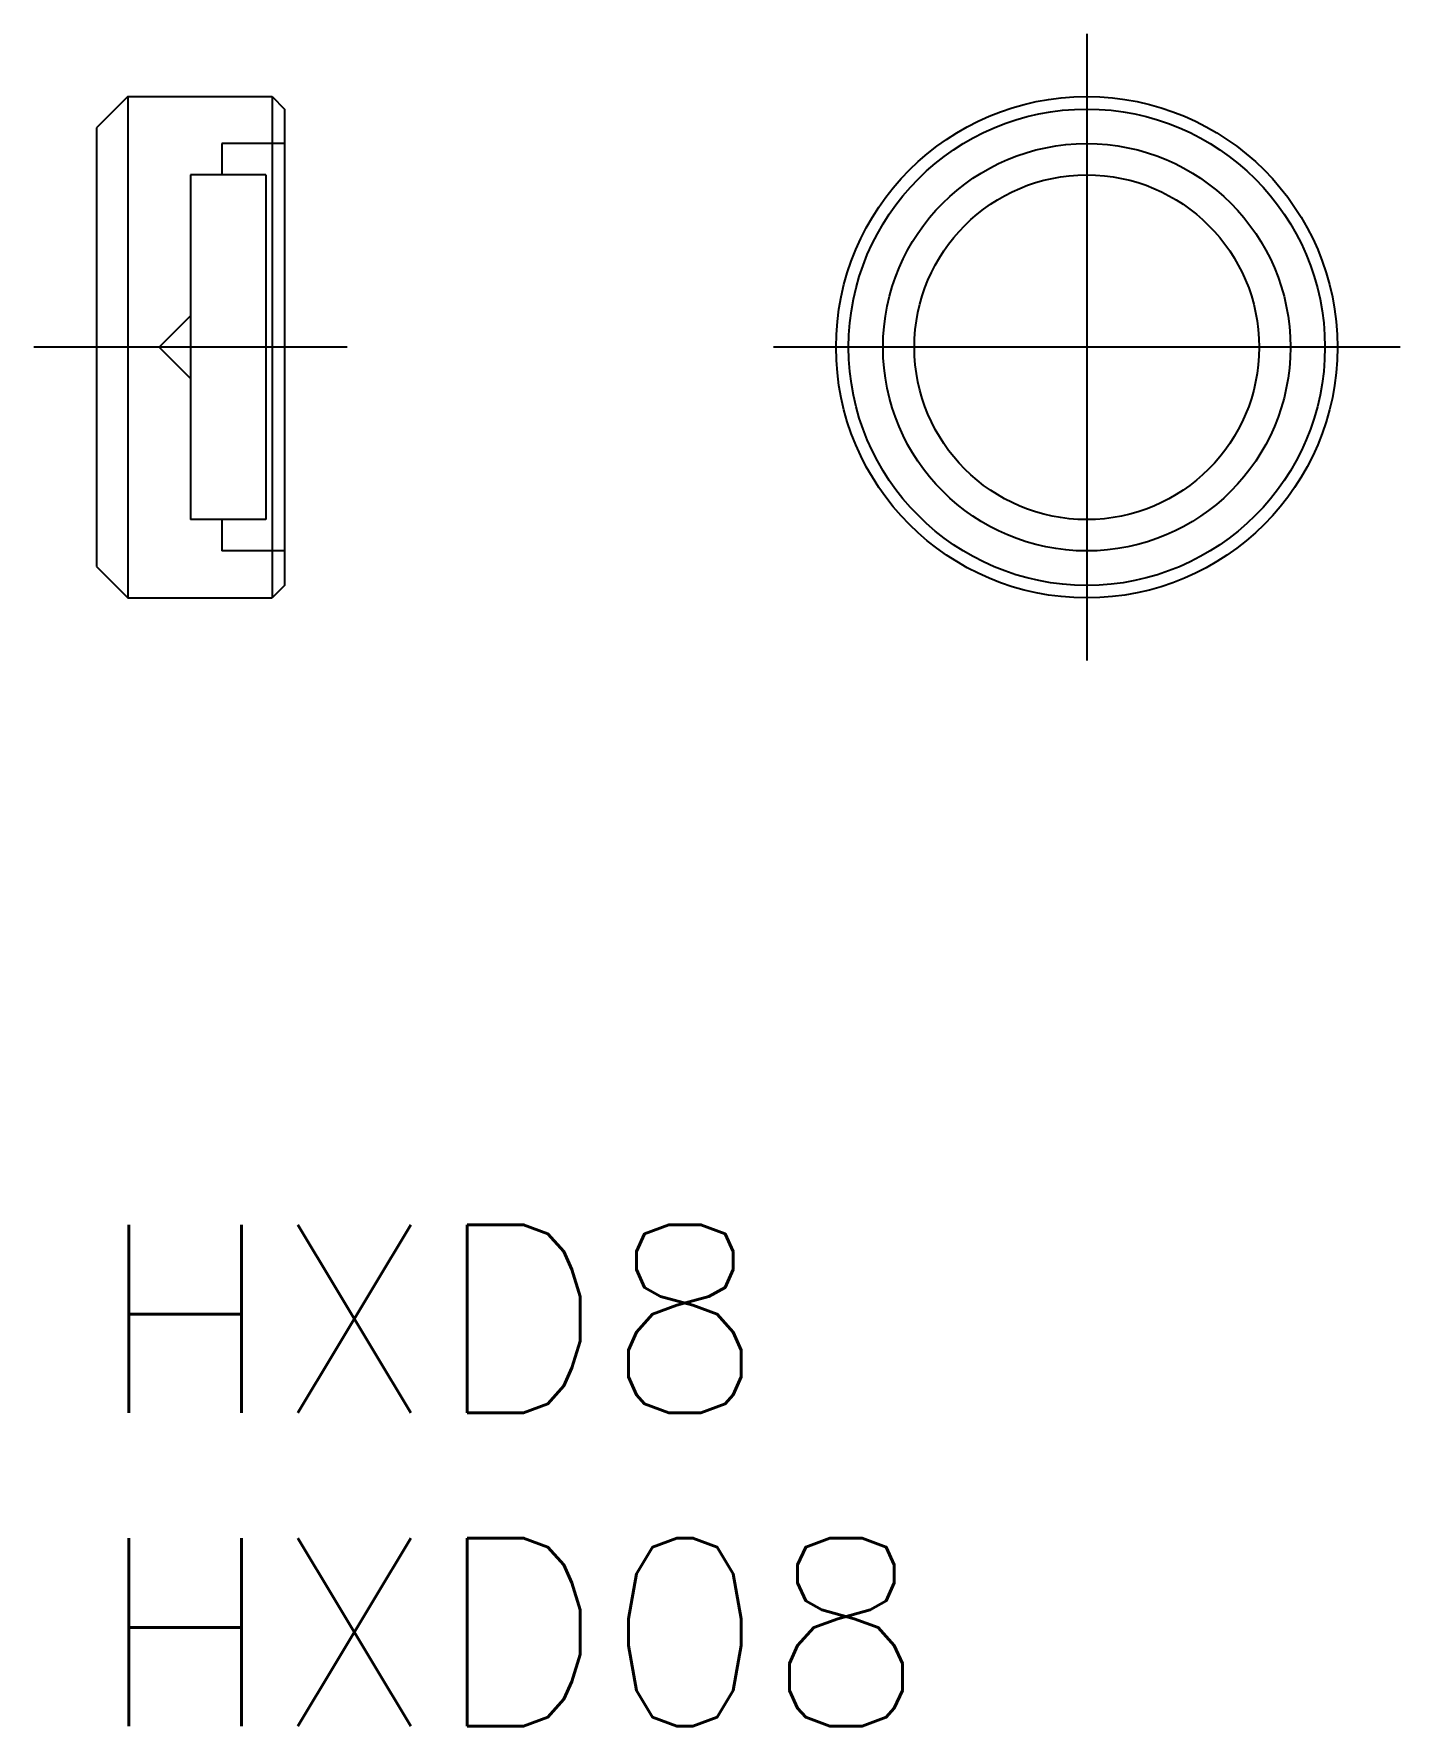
# Model space of a CAD drawing. Extents: x -1 to 20.8, y -8 to 19.
import ezdxf

# ---------------------------------------------------------------- set-up
doc = ezdxf.new("R2010")
doc.units = 0
doc.header["$LTSCALE"] = 0.5
doc.linetypes.add('CENTER', pattern=[50.8, 31.75, -6.35, 6.35, -6.35])
doc.linetypes.add('DASHED', pattern=[19.05, 12.7, -6.35])
for name, color, linetype in [('MSM_CENTER', 1, 'CENTER'), ('MSM_CONTINUOUS', 7, 'CONTINUOUS'), ('MSM_DASHED', 4, 'DASHED'), ('MSM_PART_NUMBER', 7, 'CONTINUOUS')]:
    doc.layers.add(name, color=color, linetype=linetype)
doc.styles.get("Standard").update_dxf_attribs({"font": 'txt.shx', "height": 1, "bigfont": 'bigfont.shx'})

# ---------------------------------------------------------------- blocks, each defined once
blk = doc.blocks.new('*U2')
at = {"layer": 'MSM_PART_NUMBER'}
blk.add_text('HXD8', height=3, dxfattribs=at).set_placement((0, -3))
blk = doc.blocks.new('*U3')
at = {"layer": 'MSM_PART_NUMBER'}
blk.add_text('HXD08', height=3, dxfattribs=at).set_placement((0, -8))

msp = doc.modelspace()

# ---------------------------------------------------------------- linework, layer by layer
at = {"layer": 'MSM_CENTER'}
for p, q in [((15.799, 19), (15.799, 9)), ((4, 14), (-1, 14)), ((20.799, 14), (10.799, 14))]:
    msp.add_line(p, q, dxfattribs=at)
at = {"layer": 'MSM_CONTINUOUS'}
for p, q in [((0.5, 18), (0, 17.5)), ((0.5, 18), (2.8, 18)), ((0.5, 18), (0.5, 10)), ((2.8, 18), (3, 17.8)), ((2.8, 18), (2.8, 10)), ((3, 17.8), (3, 10.2)), ((0, 17.5), (0, 10.5)), ((0, 10.5), (0.5, 10)), ((0.5, 10), (2.8, 10)), ((3, 10.2), (2.8, 10))]:
    msp.add_line(p, q, dxfattribs=at)
for radius in [4, 3.8, 3.25, 2.75]:
    msp.add_circle((15.799, 14), radius, dxfattribs=at)
at = {"layer": 'MSM_DASHED'}
for p, q in [((3, 17.25), (2, 17.25)), ((2, 17.25), (2, 16.75)), ((2.7, 16.75), (1.5, 16.75)), ((1.5, 16.75), (1.5, 11.25)), ((2.7, 16.75), (2.7, 11.25)), ((1.5, 14.5), (1, 14)), ((1, 14), (1.5, 13.5)), ((2.7, 11.25), (1.5, 11.25)), ((2, 11.25), (2, 10.75)), ((3, 10.75), (2, 10.75))]:
    msp.add_line(p, q, dxfattribs=at)

# ---------------------------------------------------------------- block references
at = {"layer": 'MSM_CONTINUOUS'}
for name in ['*U2', '*U3']:
    msp.add_blockref(name, (0, 0), dxfattribs=at)

doc.saveas('drawing.dxf')
